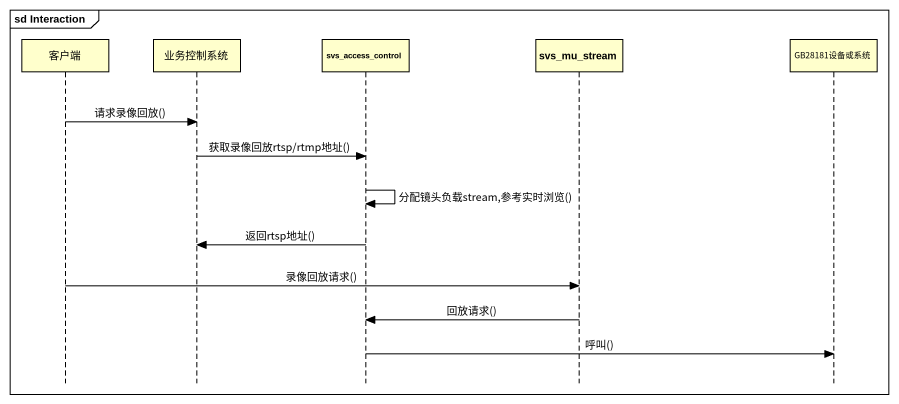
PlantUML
@startuml
mainframe sd Interaction
hide footbox
participant 客户端
participant 业务控制系统
participant svs_access_control
participant svs_mu_stream
participant GB28181设备或系统

客户端 -> 业务控制系统 : 请求录像回放()
业务控制系统 -> svs_access_control : 获取录像回放rtsp/rtmp地址()
svs_access_control -> svs_access_control : 分配镜头负载stream,参考实时浏览()
svs_access_control -> 业务控制系统 : 返回rtsp地址()
客户端 -> svs_mu_stream : 录像回放请求()
svs_mu_stream -> svs_access_control : 回放请求()
svs_access_control -> GB28181设备或系统 : 呼叫()
@enduml
